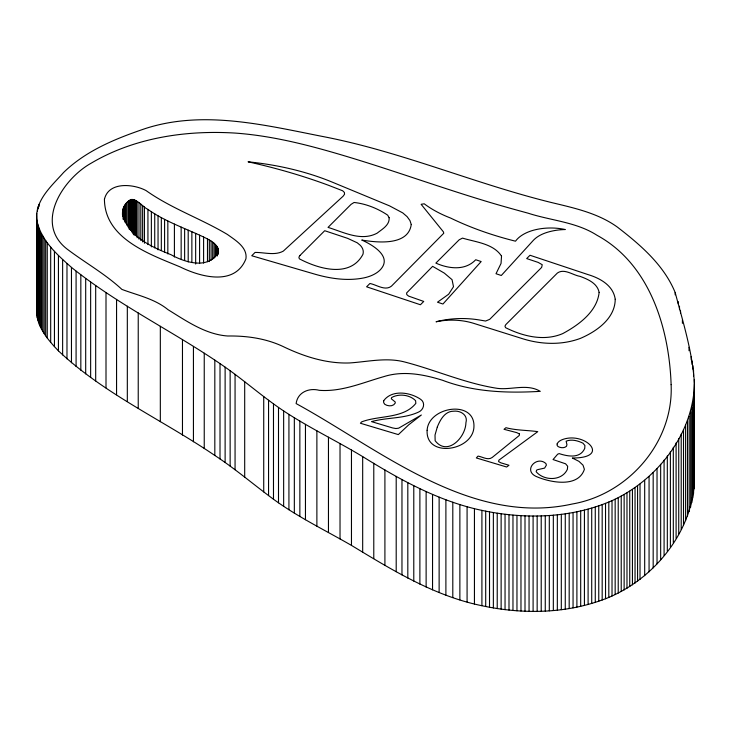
<?xml version="1.0" encoding="UTF-8"?>
<svg xmlns="http://www.w3.org/2000/svg" width="731" height="731" viewBox="0 0 731 731"><rect width="100%" height="100%" fill="white"/><g stroke="black" fill="none" stroke-linecap="round" stroke-linejoin="round"><path stroke-width="1.1" d="M694.45 384.186C692.979 434.351 656.895 480.24 612.021 500.653C572.556 517.932 527.554 519.43 485.704 511.152C441.104 502.553 400.844 480.304 362.677 456.61C336.635 440.866 309.049 427.736 283.646 410.941C263.352 397.408 245.086 381.134 225.121 367.136C175.047 332.176 119.171 305.796 71.464 267.4C56.972 254.534 40.598 240.124 36.852 220.132C34.585 200.422 51.8 185.829 63.56 172.525C86.011 150.586 116.028 138.479 145.277 128.574C203.364 109.732 264.933 125.156 322.846 136.523C400.981 151.518 474.273 183.527 551.265 202.487C574.091 207.979 597.985 213.096 617.384 227.094C640.411 244.867 663.922 264.978 675.188 292.574C683.174 322.609 692.75 352.954 694.45 384.186L694.45 479.545C692.86 530.889 655.332 577.737 608.813 597.419C568.846 613.784 523.771 614.707 481.912 605.716C434.315 595.984 392.456 570.189 351.465 545.399C325.313 530.304 297.928 517.1 273.485 499.227C253.812 484.79 235.291 468.799 214.823 455.468C163.086 420.206 104.359 394.137 58.434 350.853C47.588 339.522 35.545 325.496 36.669 308.701L36.669 213.333M122.671 216.339C121.492 209.578 124.9 201.747 131.626 199.462C138.232 199.801 142.307 206.681 147.936 209.413C164.968 221.447 184.87 228.182 203.602 237.018C210.318 240.316 220.643 245.113 218.14 254.361M36.669 308.701L36.989 306.444M218.14 252.094C208.673 270.05 184.724 262.402 170.972 254.68C151.171 246.868 125.924 235.528 122.671 211.798M694.084 471.212L694.45 479.545M694.331 379.553L694.377 484.169M694.094 393.424L694.094 488.783M693.555 370.297L693.555 375.972M693.591 398.029L693.591 493.388M692.915 365.674L692.915 369.082M692.86 402.617L692.86 497.975M692.129 361.059L692.129 364.467M691.891 407.185L691.891 502.553M691.215 356.463L691.215 359.862M690.676 411.736L690.676 507.095M689.205 416.259L689.205 511.627M689.022 347.307L689.022 350.716M687.515 420.764L687.515 516.123M685.614 425.241L685.614 520.6M683.503 429.691L683.503 525.059M682.407 319.931L682.407 323.33M681.21 434.123L681.21 529.491M680.543 310.766L680.543 313.042M679.492 306.198L679.492 309.606M678.733 438.527L678.733 533.895M678.286 301.638L678.286 303.904M676.102 442.904L676.102 538.272M675.188 292.574L675.188 294.84M673.315 447.262L673.315 542.63M670.391 451.584L670.391 546.952M667.321 455.879L667.321 551.247M664.086 460.128L664.086 555.496M660.66 464.322L660.66 559.681M657.032 468.443L657.032 563.811M653.176 472.491L653.176 567.859M649.064 476.457L649.064 571.816M644.687 480.313L644.687 575.681M640.018 484.068L640.018 579.427M637.569 485.896L637.569 581.264M635.038 487.696L635.038 583.064M632.434 489.459L632.434 584.827M629.747 491.186L629.747 586.554M626.979 492.877L626.979 588.245M624.137 494.531L624.137 589.89M621.222 496.13L621.222 591.498M618.225 497.692L618.225 593.051M615.164 499.2L615.164 594.559M612.021 500.653L612.021 596.021M608.813 502.051L608.813 597.419M605.533 503.394L605.533 598.762M602.18 504.682L602.18 600.041M598.762 505.898L598.762 601.266M595.272 507.058L595.272 602.417M591.717 508.136L591.717 603.504M588.099 509.16L588.099 604.519M584.425 510.101L584.425 605.469M580.688 510.978L580.688 606.346M576.896 511.782L576.896 607.15M573.058 512.522L573.058 607.881M569.184 513.18L569.184 608.548M565.264 513.774L565.264 609.142M561.307 514.304L561.307 609.663M557.333 514.752L557.333 610.12M553.33 515.136L553.33 610.504M549.301 515.446L549.301 610.814M545.262 515.693L545.262 611.061M541.214 515.867L541.214 611.235M537.157 515.967L537.157 611.335M533.1 516.004L533.1 611.372M529.052 515.967L529.052 611.335M525.004 515.858L525.004 611.226M520.975 515.684L520.975 611.052M516.963 515.437L516.963 610.805M512.97 515.127L512.97 610.495M508.995 514.743L508.995 610.111M505.048 514.304L505.048 609.663M501.128 513.792L501.128 609.151M497.226 513.217L497.226 608.585M493.361 512.586L493.361 607.954M489.514 511.901L489.514 607.26M485.704 511.152L485.704 606.52M481.912 510.348L481.912 605.716M474.437 508.593L474.437 603.961M467.082 506.647L467.082 602.006M459.872 504.509L459.872 599.877M452.8 502.215L452.8 597.583M445.892 499.766L445.892 595.135M439.13 497.181L439.13 592.549M432.542 494.476L432.542 589.835M426.127 491.661L426.127 587.03M419.886 488.756L419.886 584.115M413.783 485.759L413.783 581.127M407.816 482.688L407.816 578.057M401.968 479.554L401.968 574.922M396.202 476.365L396.202 571.724M384.908 469.859L384.908 565.218M373.779 463.244L373.779 558.612M362.677 456.61L362.677 551.978M351.465 450.031L351.465 545.399M340.025 443.571L340.025 538.939M328.457 437.193L328.457 532.552M316.879 430.815L316.879 526.174M305.457 424.364L305.457 519.723M299.856 421.083L299.856 516.452M294.337 417.766L294.337 513.125M288.928 414.386L288.928 509.754M283.646 410.941L283.646 506.309M278.502 407.432L278.502 502.8M273.485 403.859L273.485 499.227M268.56 400.232L268.56 495.6M263.727 396.567L263.727 491.926M244.693 381.719L244.693 477.087M235.062 374.354L235.062 469.722M230.137 370.727L230.137 466.086M225.121 367.136L225.121 462.504M220.013 363.599L220.013 458.967M218.359 249.417L218.359 251.683M218.021 248.129L218.021 253.803M217.399 246.877L217.399 255.96M216.531 245.653L216.531 255.868M215.444 244.465L215.444 256.956M214.823 360.1L214.823 455.468M214.156 243.313L214.156 258.07M212.684 242.189L212.684 259.213M211.076 241.093L211.076 260.391M209.331 240.024L209.331 261.597M207.485 238.991L207.485 261.698M204.241 353.201L204.241 448.569M203.602 237.018L203.602 263.123M199.59 235.154L199.59 263.535M195.661 233.39L195.661 264.046M193.432 346.403L193.432 441.771M191.869 231.727L191.869 262.383M188.196 230.137L188.196 261.926M184.632 228.602L184.632 260.391M182.467 339.677L182.467 435.046M181.151 227.103L181.151 258.893M174.407 224.115L174.407 257.038M167.838 221.018L167.838 253.94M164.585 219.373L164.585 252.296M161.323 217.646L161.323 250.569M160.327 326.318L160.327 421.677M158.042 215.8L158.042 249.856M154.725 213.827L154.725 247.891M151.363 211.707L151.363 246.904M147.936 209.413L147.936 244.611M144.427 206.928L144.427 243.259M142.636 205.603L142.636 241.934M140.827 204.232L140.827 240.563M138.981 202.798L138.981 239.128M138.232 312.932L138.232 408.3M137.126 201.418L137.126 237.749M136.194 200.806L136.194 236.003M135.262 200.276L135.262 235.473M134.34 199.855L134.34 235.044M133.426 199.554L133.426 234.752M132.969 199.472L132.969 233.527M132.521 199.417L132.521 232.339M132.073 199.417L132.073 232.339M131.626 199.462L131.626 231.252M131.187 199.554L131.187 230.21M130.748 199.7L130.748 230.356M129.899 200.12L129.899 229.644M129.076 200.659L129.076 229.05M128.309 201.263L128.309 227.378M127.322 306.198L127.322 401.566M126.929 202.487L126.929 225.194M125.759 203.757L125.759 223.056M124.8 205.046L124.8 222.069M124.023 206.352L124.023 219.976M123.438 207.695L123.438 219.044M123.174 215.992L123.174 219.401M123.027 209.048L123.027 215.855M122.771 210.418L122.771 216.093M116.567 299.408L116.567 394.767M106.004 292.546L106.004 387.905M95.688 285.593L95.688 380.961M90.644 282.065L90.644 377.434M85.691 278.502L85.691 373.861M80.83 274.874L80.83 370.233M76.088 271.174L76.088 366.542M71.464 267.4L71.464 362.768M66.978 263.535L66.978 358.894M62.628 259.569L62.628 354.928M58.434 255.484L58.434 350.853M54.441 251.3L54.441 346.668M50.686 247.014L50.686 342.382M47.25 242.655L47.25 338.014M45.669 240.444L45.669 335.812M44.189 238.224L44.189 333.583M42.809 235.985L42.809 331.353M41.548 233.737L41.548 329.105M40.415 231.48L40.415 326.848M39.41 229.223L39.41 324.591M39.054 204.378L39.054 206.645M38.542 226.957L38.542 322.316M38.186 206.599L38.186 208.874M37.82 224.682L37.82 320.05M37.491 208.838L37.491 211.104M37.254 222.407L37.254 317.775M36.852 220.132L36.852 315.5M36.55 215.599L36.614 313.233M389.13 217.728C389.824 225.093 382.048 229.251 377.141 233.162C361.105 241.714 343.579 232.12 328.027 227.396L351.072 204.351L354.06 202.478C365.856 203.702 377.781 208.49 387.658 215.142L389.13 217.728M383.693 400.725L383.684 402.699L384.835 404.344C387.896 406.363 393.333 406.728 395.261 403.028L395.206 401.977L391.295 398.76L391.597 397.582C398.751 393.379 409.817 394.685 415.592 400.679L415.838 403.366C403.366 419 378.905 415.162 361.635 421.888L360.41 423.249L398.322 434.598L408.693 424.839L421.348 415.016L398.614 428.192L395.891 428.54L392.62 427.946L371.512 421.623C386.964 417.273 403.85 418.9 418.58 412.074C423.633 409.908 425.716 402.945 420.818 399.455C410.539 392.209 391.98 389.285 383.693 400.725M671.122 384.643C673.744 442.273 628.313 494.348 572.263 504.006C470.006 526.649 378.932 448.715 296.128 403.585C297.59 392.236 309.021 387.613 319.246 390.317C341.66 392.035 362.686 382.615 383.775 376.639C403.174 370.443 423.752 374.409 442.666 380.312C473.862 392.172 507.323 393.26 540.264 391.35C527.243 383.437 511.7 390.098 497.573 388.389C465.857 383.574 436.169 370.224 405.248 362.147C386.918 357.121 368.104 361.717 349.637 362.951C327.031 363.773 304.9 356.856 284.661 347.271C266.97 338.563 247.27 335.703 227.734 336.004C205.484 334.442 186.432 321 168.057 309.697C154.552 298.696 137.592 295.324 121.876 289.385C105.036 273.787 84.86 262.584 66.649 248.732C34.019 222.791 63.231 178.757 91.119 163.223C134.184 137.693 186.012 130.008 235.419 133.097C273.495 135.847 310.638 145.633 347.07 156.58C393.059 170.424 438.253 186.743 484.214 200.687C498.77 205.109 513.427 209.194 528.111 213.187C551.073 220.643 576.403 221.996 597.044 235.309C649.868 264.055 669.185 328.292 671.122 384.643M557.141 443.909L557.113 445.334L558 446.504C560.531 447.957 564.149 448.359 566.47 446.312L566.936 444.658L566.132 441.195C571.523 438.92 577.919 440.72 582.972 443.187L584.91 445.535L584.736 448.441C580.094 458.821 567.795 456.427 559.169 453.604L557.68 454.189L553.047 459.552L565.602 463.81L567.667 466.259L567.375 469.32C561.883 481.363 543.791 480.925 536.17 471.733L536.581 470.161L537.833 469.604L544.595 468.105L546.395 465.117L545.938 463.6C537.084 455.258 522.976 469.923 535.722 476.247C549.383 482.396 578.084 488.381 584.389 469.311L583.009 465.163L578.961 461.352L572.336 458.017C612.158 458.127 584.498 430.641 561.828 439.824A12.299 7.1 0 0 0 557.141 443.909M501.521 256.124L501.046 263.443L496.011 273.723L501.302 275.496L533.237 240.462A33.9 19.573 0 0 1 547.446 232.266A41.32 23.858 0 0 1 565.237 229.534A40.534 23.401 0 0 0 535.339 229.753A36.44 21.035 0 0 0 515.519 241.193A261.342 150.888 0 0 1 450.561 218.03A110.28 63.67 0 0 1 424.218 203.794L421.129 204.305L443.397 231.837L443.772 233.235L391.46 286.141C385.063 291.24 376.566 284.706 369.913 283.491L366.596 286.808L420.426 304.754L423.742 301.437L408.574 296.092L406.774 294.62L406.61 292.967L432.633 266.34L444.293 273.102L452.05 279.662L453.503 286.707L448.651 294.218L437.494 302.205L442.94 304.023L481.162 261.561L475.717 259.743C465.19 270.954 448.615 268.798 435.868 263.105L459.178 239.795L462.513 238.114C475.579 242.08 493.462 243.587 501.521 256.124M427.114 430.294C425.543 458.328 472.61 451.173 473.926 427.196C475.525 399.272 428.485 406.409 427.114 430.294M411.251 224.49C408.337 246.036 377.095 242.637 361.754 240.033C371.796 244.51 392.191 256.024 380.97 269.045A30.711 17.736 0 0 1 363.928 277.89C347.746 281.152 331.052 278.767 315.344 274.299L251.756 255.749L255.073 252.433C264.284 252.296 274.719 255.813 283.29 251.135L343.141 196.182L344.548 194.245L344.392 192.454L342.693 190.791L328.813 185.4A439.395 253.684 0 0 0 248.065 161.816A204.442 118.038 0 0 1 332.13 182.083L389.559 205.877L402.772 212.913L407.112 216.659L409.954 220.57L411.251 224.49M599.128 292.382C597.117 311.662 578.632 325.03 562.742 333.592C544.156 341.596 522.875 336.306 505.541 327.652L504.966 326.154L505.815 324.601L557.415 273.01C564.305 268.113 573.022 275.276 580.067 276.373C587.861 279.233 597.373 283.272 599.128 292.382M615.228 299.262C615.082 318.597 596.469 331.518 580.35 338.407C562.066 345.206 541.744 344.603 523.259 338.919L473.615 323.321A45.331 26.17 0 0 0 436.051 321.795A62.071 35.837 0 0 1 479.39 319.986L485.594 321.037L489.706 319.346L541.644 267.409L542.219 264.713L538.18 262.411L526.685 258.573L530.002 255.256L587.77 274.509C599.932 278.136 613.3 285.382 615.228 299.262M104.432 199.298C104.743 238.964 149.992 254.297 180.246 266.97C200.367 276.921 234.953 286.552 245.936 258.82C247.635 247.334 235.373 240.225 227.405 234.459C200.924 218.633 171.337 208.509 146.045 190.572C133.444 183.819 108.48 181.452 104.432 199.298M519.485 433.976L519.266 435.475L492.182 457.478C487.888 460.667 482.478 456.774 478.037 456.098L476.329 457.944L506.638 467.008L508.977 465.263L500.881 462.833L498.597 461.608L498.844 460.192L537.778 431.646C527.261 430.166 516.369 430.468 505.934 427.708L504.015 429.298L516.716 432.624L519.485 433.976M437.302 427.023L435.018 435.036L435.146 440.72C447.29 456.61 465.665 437.522 465.912 422.783C468.242 414.952 460.347 410.365 453.595 411.206C444.823 411.151 440.144 419.959 437.302 427.023M299.92 255.503L298.897 257.202L299.335 258.801C318.186 268.798 350.039 278.429 362.905 254.415A23.913 13.807 0 0 0 360.383 245.415L357.267 242.811L347.691 238.37L324.71 230.713L299.92 255.503"/></g></svg>
